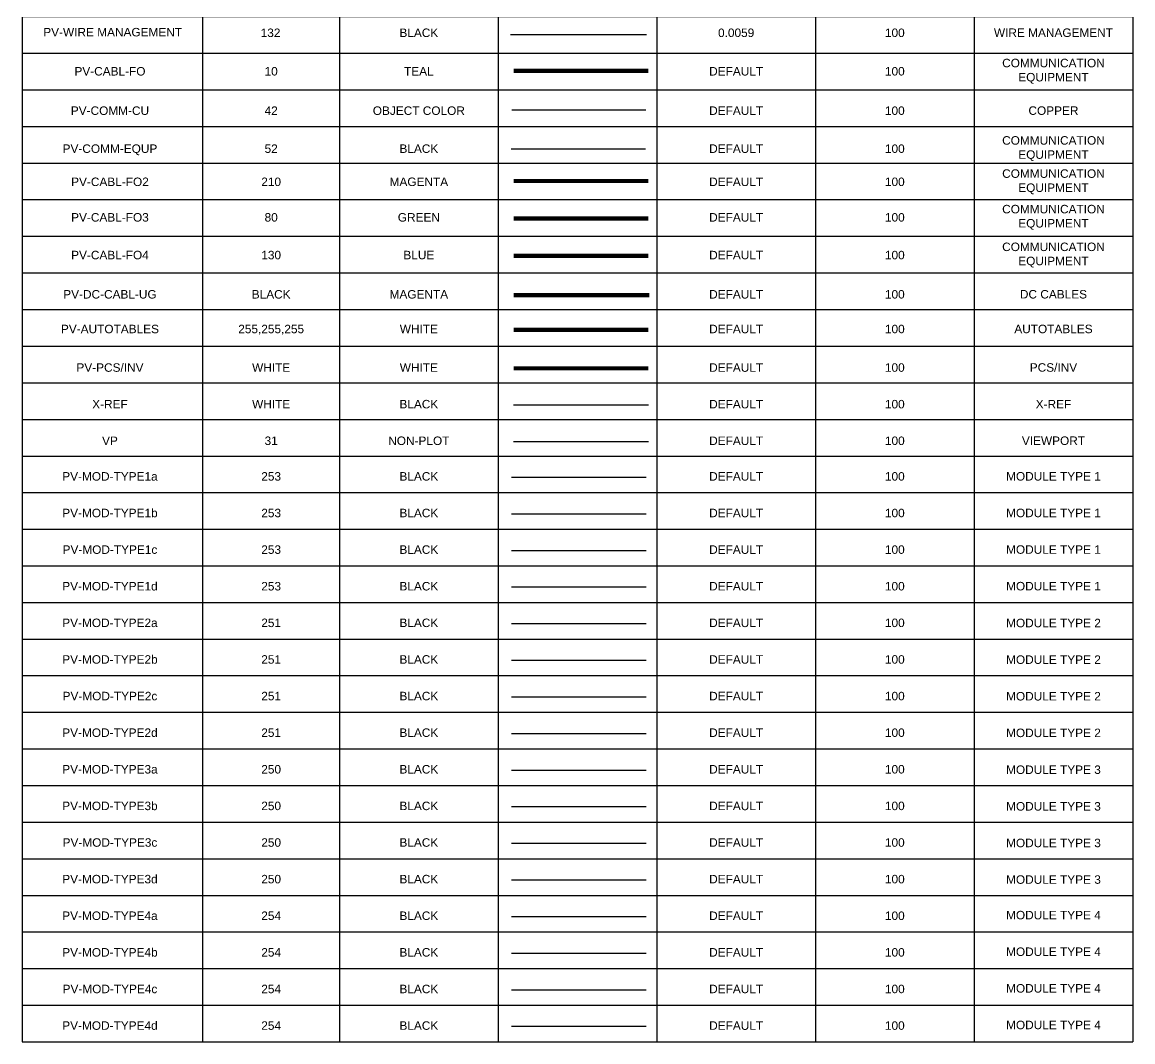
# Model space of a CAD drawing. Extents: x -1522 to 1718, y -48 to 1309.
# Drawn here: x -17.9 to -4.79, y -48.42 to -36.39 of the extents above; entities that cross this region are included whole.
import ezdxf
from ezdxf.enums import TextEntityAlignment as Align
from ezdxf.lldxf.tags import DXFTag

# ---------------------------------------------------------------- set-up
doc = ezdxf.new("R2010")
doc.units = 0
doc.header["$MEASUREMENT"] = 0
doc.linetypes.add('DASHED2', pattern=[0.375, 0.25, -0.125])
doc.linetypes.add('PHANTOM2', pattern=[1.25, 0.625, -0.125, 0.125, -0.125, 0.125, -0.125])
for name, color, linetype in [('PV-AUTOTABLES', 7, 'Continuous'), ('PV-CABL-FO', 130, 'FIBER'), ('PV-CABL-FO2', 210, 'FO ROUTING #2'), ('PV-CABL-FO3', 80, 'FO ROUTING #3'), ('PV-CABL-FO4', 170, 'FO ROUTING #4'), ('PV-COMM-CU', 42, 'DASHED2'), ('PV-COMM-EQUIP', 52, 'COMMUNICATION'), ('PV-DC-CABL-UG', 6, 'DC ROUTING'), ('PV-INV-PCS', 7, 'Continuous'), ('PV-MOD-TYP1a', 253, 'Continuous'), ('PV-MOD-TYP1b', 253, 'Continuous'), ('PV-MOD-TYP1c', 253, 'Continuous'), ('PV-MOD-TYP1d', 253, 'Continuous'), ('PV-MOD-TYP2a', 251, 'Continuous'), ('PV-MOD-TYP2b', 251, 'Continuous'), ('PV-MOD-TYP2c', 251, 'Continuous'), ('PV-MOD-TYP2d', 251, 'Continuous'), ('PV-MOD-TYP3a', 250, 'Continuous'), ('PV-MOD-TYP3b', 250, 'Continuous'), ('PV-MOD-TYP3c', 250, 'Continuous'), ('PV-MOD-TYP3d', 250, 'Continuous'), ('PV-MOD-TYP4a', 254, 'Continuous'), ('PV-MOD-TYP4b', 254, 'Continuous'), ('PV-MOD-TYP4c', 254, 'Continuous'), ('PV-MOD-TYP4d', 254, 'Continuous'), ('PV-WIRE MANAGEMENT', 132, 'Continuous'), ('X-REF', 7, 'Continuous')]:
    doc.layers.add(name, color=color, linetype=linetype)
doc.layers.add('VP', color=31, linetype='Continuous', plot=False)
doc.styles.add('NEI-A', font='arial.ttf')
doc.styles.get("Standard").update_dxf_attribs({"font": 'arial.ttf'})
tags = doc.linetypes.add('COMMS', pattern='A,0,-2.4e-05,0.176985,-0.034911,["COMMS",NEI-A,S=0.1,R=0.359014,X=0,Y=-0.049632],-0.572284,0.176985,-4e-06', length=0.961193).pattern_tags.tags
tags[10] = DXFTag(74, 10)
doc.linetypes.add('COMMUNICATION', pattern='A,0.45,-0.25,["COM",Standard,S=0.1,R=0,X=-0.15,Y=-0.05],-0.3', length=1)
tags = doc.linetypes.add('DC ROUTING', pattern='A,1,-0.25,0,0.1,-0.25,["DC",NEI-A,S=0.5,R=0,X=0,Y=-0.2],-1.99', length=3.59).pattern_tags.tags
tags[12] = DXFTag(74, 10)
tags = doc.linetypes.add('FIBER', pattern='A,0.376989,-0.053001,["FO",NEI-A,S=0.1,R=0,X=0,Y=-0.05],-0.246999,0.376989', length=1.053978).pattern_tags.tags
tags[6] = DXFTag(74, 10)
tags = doc.linetypes.add('FO ROUTING #2', pattern='A,1,-0.25,0,0.1,-0.25,["FO2",NEI-A,S=0.5,R=0,X=0,Y=-0.2],-1.99', length=3.59).pattern_tags.tags
tags[12] = DXFTag(74, 10)
tags = doc.linetypes.add('FO ROUTING #3', pattern='A,1,-0.25,0,0.1,-0.25,["FO3",NEI-A,S=0.5,R=0,X=0,Y=-0.2],-1.99', length=3.59).pattern_tags.tags
tags[12] = DXFTag(74, 10)
tags = doc.linetypes.add('FO ROUTING #4', pattern='A,1,-0.25,0,0.1,-0.25,["FO4",NEI-A,S=0.5,R=0,X=0,Y=-0.2],-1.99', length=3.59).pattern_tags.tags
tags[12] = DXFTag(74, 10)

# ---------------------------------------------------------------- blocks, each defined once
blk = doc.blocks.new('*T85')
at = {"color": 0, "linetype": 'ByBlock', "lineweight": -2, "transparency": 16777216}
for p, q in [((0, 0), (13.101, 0)), ((0, 0), (0, -43.152)), ((13.101, 0), (13.101, -43.152)), ((0, -0.525), (13.101, -0.525)), ((2.127, -0.525), (2.127, -43.152)), ((3.743, -0.525), (3.743, -43.152)), ((5.615, -0.525), (5.615, -43.152)), ((7.486, -0.525), (7.486, -43.152)), ((9.358, -0.525), (9.358, -43.152)), ((11.23, -0.525), (11.23, -43.152)), ((0, -1.256), (13.101, -1.256)), ((0, -1.688), (13.101, -1.688)), ((0, -2.12), (13.101, -2.12)), ((0, -2.552), (13.101, -2.552)), ((0, -2.984), (13.101, -2.984)), ((0, -3.416), (13.101, -3.416)), ((0, -3.848), (13.101, -3.848)), ((0, -4.28), (13.101, -4.28)), ((0, -4.712), (13.101, -4.712)), ((0, -5.144), (13.101, -5.144)), ((0, -5.575), (13.101, -5.575)), ((0, -6.007), (13.101, -6.007)), ((0, -6.439), (13.101, -6.439)), ((0, -6.871), (13.101, -6.871)), ((0, -7.303), (13.101, -7.303)), ((0, -7.735), (13.101, -7.735)), ((0, -8.167), (13.101, -8.167)), ((0, -8.599), (13.101, -8.599)), ((0, -9.031), (13.101, -9.031)), ((0, -9.463), (13.101, -9.463)), ((0, -9.895), (13.101, -9.895)), ((0, -10.327), (13.101, -10.327)), ((0, -10.758), (13.101, -10.758)), ((0, -11.19), (13.101, -11.19)), ((0, -11.622), (13.101, -11.622)), ((0, -12.054), (13.101, -12.054)), ((0, -12.486), (13.101, -12.486)), ((0, -12.918), (13.101, -12.918)), ((0, -13.35), (13.101, -13.35)), ((0, -13.782), (13.101, -13.782)), ((0, -14.214), (13.101, -14.214)), ((0, -14.646), (13.101, -14.646)), ((0, -15.078), (13.101, -15.078)), ((0, -15.51), (13.101, -15.51)), ((0, -15.941), (13.101, -15.941)), ((0, -16.373), (13.101, -16.373)), ((0, -16.805), (13.101, -16.805)), ((0, -17.237), (13.101, -17.237)), ((0, -17.669), (13.101, -17.669)), ((0, -18.101), (13.101, -18.101)), ((0, -18.533), (13.101, -18.533)), ((0, -18.965), (13.101, -18.965)), ((0, -19.397), (13.101, -19.397)), ((0, -19.829), (13.101, -19.829)), ((0, -20.261), (13.101, -20.261)), ((0, -20.693), (13.101, -20.693)), ((0, -21.125), (13.101, -21.125)), ((0, -21.556), (13.101, -21.556)), ((0, -21.988), (13.101, -21.988)), ((0, -22.42), (13.101, -22.42)), ((0, -22.852), (13.101, -22.852)), ((0, -23.284), (13.101, -23.284)), ((0, -23.716), (13.101, -23.716)), ((0, -24.148), (13.101, -24.148)), ((0, -24.58), (13.101, -24.58)), ((0, -25.012), (13.101, -25.012)), ((0, -25.444), (13.101, -25.444)), ((0, -25.876), (13.101, -25.876)), ((0, -26.308), (13.101, -26.308)), ((0, -26.739), (13.101, -26.739)), ((0, -27.171), (13.101, -27.171)), ((0, -27.603), (13.101, -27.603)), ((0, -28.035), (13.101, -28.035)), ((0, -28.467), (13.101, -28.467)), ((0, -28.899), (13.101, -28.899)), ((0, -29.331), (13.101, -29.331)), ((0, -29.763), (13.101, -29.763)), ((0, -30.195), (13.101, -30.195)), ((0, -30.627), (13.101, -30.627)), ((0, -31.059), (13.101, -31.059)), ((0, -31.491), (13.101, -31.491)), ((0, -31.923), (13.101, -31.923)), ((0, -32.354), (13.101, -32.354)), ((0, -32.786), (13.101, -32.786)), ((0, -33.218), (13.101, -33.218)), ((0, -33.65), (13.101, -33.65)), ((0, -34.082), (13.101, -34.082)), ((0, -34.514), (13.101, -34.514)), ((0, -34.946), (13.101, -34.946)), ((0, -35.378), (13.101, -35.378)), ((0, -35.81), (13.101, -35.81)), ((0, -36.242), (13.101, -36.242)), ((0, -36.674), (13.101, -36.674)), ((0, -37.106), (13.101, -37.106)), ((0, -37.537), (13.101, -37.537)), ((0, -37.969), (13.101, -37.969)), ((0, -38.401), (13.101, -38.401)), ((0, -38.833), (13.101, -38.833)), ((0, -39.265), (13.101, -39.265)), ((0, -39.697), (13.101, -39.697)), ((0, -40.129), (13.101, -40.129)), ((0, -40.561), (13.101, -40.561)), ((0, -40.993), (13.101, -40.993)), ((0, -41.425), (13.101, -41.425)), ((0, -41.857), (13.101, -41.857)), ((0, -42.289), (13.101, -42.289)), ((0, -42.72), (13.101, -42.72)), ((0, -43.152), (13.101, -43.152))]:
    blk.add_line(p, q, dxfattribs=at)
at = {"color": 0, "transparency": 16777216, "attachment_point": 5, "style": 'NEI-A'}
for s, insert, char_height, width in [('PV ELECTRICAL', (6.551, -0.263), 0.2, 12.98132), ('LINE WEIGHT (IN.)', (8.422, -0.891), 0.15, 1.75162), ('LAYER NAME', (1.063, -0.891), 0.15, 2.00687), ('LAYER COLOR', (2.935, -0.891), 0.15, 1.49637), ('PLOT COLOR', (4.679, -0.891), 0.15, 1.75162), ('LINE TYPE', (6.551, -0.891), 0.15, 1.75162), ('SCREENING', (10.294, -0.891), 0.15, 1.75162), ('NOTES', (12.166, -0.891), 0.15, 1.75162)]:
    blk.add_mtext(s, dxfattribs=dict(at, insert=insert, char_height=char_height, width=width))

msp = doc.modelspace()

# ---------------------------------------------------------------- linework, layer by layer
at = {"layer": 'PV-AUTOTABLES', "const_width": 0.05}
msp.add_lwpolyline([(-12.09788, -40.01946), (-10.50848, -40.01946)], dxfattribs=at)
at = {"layer": 'PV-CABL-FO', "const_width": 0.05}
msp.add_lwpolyline([(-12.09788, -36.96369), (-10.50848, -36.96369)], dxfattribs=at)
at = {"layer": 'PV-CABL-FO2', "ltscale": 0.2, "const_width": 0.05}
msp.add_lwpolyline([(-12.09788, -38.26432), (-10.50848, -38.26432)], dxfattribs=at)
at = {"layer": 'PV-CABL-FO3', "ltscale": 0.2, "const_width": 0.05}
msp.add_lwpolyline([(-12.09788, -38.70581), (-10.50848, -38.70581)], dxfattribs=at)
at = {"layer": 'PV-CABL-FO4', "ltscale": 0.2, "const_width": 0.05}
msp.add_lwpolyline([(-12.09788, -39.14731), (-10.50848, -39.14731)], dxfattribs=at)
at = {"layer": 'PV-COMM-CU', "linetype": 'Continuous'}
msp.add_line((-12.12058, -37.4254), (-10.53837, -37.4254), dxfattribs=at)
at = {"layer": 'PV-COMM-EQUIP', "linetype": 'COMMS'}
msp.add_lwpolyline([(-12.12891, -37.88602), (-10.54144, -37.88515)], dxfattribs=at)
at = {"layer": 'PV-DC-CABL-UG', "ltscale": 0.2, "const_width": 0.05}
msp.add_lwpolyline([(-12.09788, -39.61036), (-10.49614, -39.61036)], dxfattribs=at)
at = {"layer": 'PV-INV-PCS', "const_width": 0.05}
msp.add_lwpolyline([(-12.09788, -40.4742), (-10.50848, -40.4742)], dxfattribs=at)
at = {"layer": 'PV-MOD-TYP1a'}
msp.add_lwpolyline([(-10.53397, -41.76151), (-12.12491, -41.76151)], dxfattribs=at)
at = {"layer": 'PV-MOD-TYP1b'}
msp.add_lwpolyline([(-10.53397, -42.19343), (-12.12491, -42.19343)], dxfattribs=at)
at = {"layer": 'PV-MOD-TYP1c'}
msp.add_lwpolyline([(-10.53397, -42.62535), (-12.12491, -42.62535)], dxfattribs=at)
at = {"layer": 'PV-MOD-TYP1d'}
msp.add_lwpolyline([(-10.53397, -43.05727), (-12.12491, -43.05727)], dxfattribs=at)
at = {"layer": 'PV-MOD-TYP2a'}
msp.add_lwpolyline([(-10.53397, -43.48919), (-12.12491, -43.48919)], dxfattribs=at)
at = {"layer": 'PV-MOD-TYP2b'}
msp.add_lwpolyline([(-10.53397, -43.92111), (-12.12491, -43.92111)], dxfattribs=at)
at = {"layer": 'PV-MOD-TYP2c'}
msp.add_lwpolyline([(-10.53397, -44.35303), (-12.12491, -44.35303)], dxfattribs=at)
at = {"layer": 'PV-MOD-TYP2d'}
msp.add_lwpolyline([(-10.53397, -44.78495), (-12.12491, -44.78495)], dxfattribs=at)
at = {"layer": 'PV-MOD-TYP3a'}
msp.add_lwpolyline([(-10.53397, -45.21687), (-12.12491, -45.21687)], dxfattribs=at)
at = {"layer": 'PV-MOD-TYP3b'}
msp.add_lwpolyline([(-10.53397, -45.64878), (-12.12491, -45.64878)], dxfattribs=at)
at = {"layer": 'PV-MOD-TYP3c'}
msp.add_lwpolyline([(-10.53397, -46.0807), (-12.12491, -46.0807)], dxfattribs=at)
at = {"layer": 'PV-MOD-TYP3d'}
msp.add_lwpolyline([(-10.53397, -46.51262), (-12.12491, -46.51262)], dxfattribs=at)
at = {"layer": 'PV-MOD-TYP4a'}
msp.add_lwpolyline([(-10.53397, -46.94454), (-12.12491, -46.94454)], dxfattribs=at)
at = {"layer": 'PV-MOD-TYP4b'}
msp.add_lwpolyline([(-10.53397, -47.37646), (-12.12491, -47.37646)], dxfattribs=at)
at = {"layer": 'PV-MOD-TYP4c'}
msp.add_lwpolyline([(-10.53397, -47.80838), (-12.12491, -47.80838)], dxfattribs=at)
at = {"layer": 'PV-MOD-TYP4d'}
msp.add_lwpolyline([(-10.53397, -48.2403), (-12.12491, -48.2403)], dxfattribs=at)
at = {"layer": 'PV-WIRE MANAGEMENT'}
msp.add_line((-12.13449, -36.53768), (-10.53231, -36.53768), dxfattribs=at)
at = {"layer": 'VP'}
msp.add_lwpolyline([(-12.09788, -41.33804), (-10.50848, -41.33804)], dxfattribs=at)
at = {"layer": 'X-REF'}
msp.add_lwpolyline([(-12.09788, -40.90612), (-10.50848, -40.90612)], dxfattribs=at)

# ---------------------------------------------------------------- block references
msp.add_blockref('*T85', (-17.8951, -5.26656))

# ---------------------------------------------------------------- texts
at = {"layer": 'PV-AUTOTABLES', "style": 'NEI-A'}
for s, p in [('PV-AUTOTABLES', (-16.85991, -40.0102)), ('255,255,255', (-14.95819, -40.0102)), ('100', (-7.6012, -40.0102)), ('WHITE', (-13.21606, -40.0102)), ('DEFAULT', (-9.47282, -40.0102))]:
    msp.add_text(s, height=0.1, dxfattribs=at).set_placement(p, align=Align.MIDDLE_CENTER)
at = {"layer": 'PV-AUTOTABLES', "insert": (-5.72959, -40.0102), "char_height": 0.1, "width": 0.7855839, "attachment_point": 5, "style": 'NEI-A'}
msp.add_mtext('AUTOTABLES', dxfattribs=at)
at = {"layer": 'PV-CABL-FO', "ltscale": 0.2, "style": 'NEI-A'}
for s, p in [('PV-CABL-FO', (-16.85991, -36.96998)), ('10', (-14.95819, -36.96998)), ('TEAL', (-13.21606, -36.96998)), ('DEFAULT', (-9.47282, -36.96998)), ('100', (-7.6012, -36.96998))]:
    msp.add_text(s, height=0.1, dxfattribs=at).set_placement(p, align=Align.MIDDLE_CENTER)
at = {"layer": 'PV-CABL-FO', "ltscale": 0.2, "insert": (-5.72959, -36.96998), "char_height": 0.1, "attachment_point": 5, "style": 'NEI-A'}
msp.add_mtext('COMMUNICATION \\PEQUIPMENT', dxfattribs=at)
at = {"layer": 'PV-CABL-FO2', "ltscale": 0.2, "style": 'NEI-A'}
for s, p in [('PV-CABL-FO2', (-16.85991, -38.27389)), ('210', (-14.95819, -38.27389)), ('MAGENTA', (-13.21606, -38.27389)), ('DEFAULT', (-9.47282, -38.27389)), ('100', (-7.6012, -38.27389))]:
    msp.add_text(s, height=0.1, dxfattribs=at).set_placement(p, align=Align.MIDDLE_CENTER)
at = {"layer": 'PV-CABL-FO2', "ltscale": 0.2, "insert": (-5.72959, -38.27389), "char_height": 0.1, "attachment_point": 5, "style": 'NEI-A'}
msp.add_mtext('COMMUNICATION \\PEQUIPMENT', dxfattribs=at)
at = {"layer": 'PV-CABL-FO3', "ltscale": 0.2, "style": 'NEI-A'}
for s, p in [('PV-CABL-FO3', (-16.85991, -38.69326)), ('80', (-14.95819, -38.69326)), ('GREEN', (-13.21606, -38.69326)), ('DEFAULT', (-9.47282, -38.69326)), ('100', (-7.6012, -38.69326))]:
    msp.add_text(s, height=0.1, dxfattribs=at).set_placement(p, align=Align.MIDDLE_CENTER)
at = {"layer": 'PV-CABL-FO3', "ltscale": 0.2, "insert": (-5.72959, -38.69326), "char_height": 0.1, "attachment_point": 5, "style": 'NEI-A'}
msp.add_mtext('COMMUNICATION \\PEQUIPMENT', dxfattribs=at)
at = {"layer": 'PV-CABL-FO4', "ltscale": 0.2, "style": 'NEI-A'}
for s, p in [('PV-CABL-FO4', (-16.85991, -39.13805)), ('130', (-14.95819, -39.13805)), ('BLUE', (-13.21606, -39.13805)), ('DEFAULT', (-9.47282, -39.13805)), ('100', (-7.6012, -39.13805))]:
    msp.add_text(s, height=0.1, dxfattribs=at).set_placement(p, align=Align.MIDDLE_CENTER)
at = {"layer": 'PV-CABL-FO4', "ltscale": 0.2, "insert": (-5.72959, -39.13805), "char_height": 0.1, "attachment_point": 5, "style": 'NEI-A'}
msp.add_mtext('COMMUNICATION \\PEQUIPMENT', dxfattribs=at)
at = {"layer": 'PV-COMM-CU', "style": 'NEI-A'}
for s, p in [('PV-COMM-CU', (-16.85991, -37.43466)), ('42', (-14.95819, -37.43466)), ('OBJECT COLOR', (-13.21606, -37.43466)), ('DEFAULT', (-9.47282, -37.43466)), ('100', (-7.6012, -37.43466))]:
    msp.add_text(s, height=0.1, dxfattribs=at).set_placement(p, align=Align.MIDDLE_CENTER)
at = {"layer": 'PV-COMM-CU', "insert": (-5.72959, -37.43466), "char_height": 0.1, "attachment_point": 5, "style": 'NEI-A'}
msp.add_mtext('COPPER', dxfattribs=at)
at = {"layer": 'PV-COMM-EQUIP', "style": 'NEI-A'}
for s, p in [('PV-COMM-EQUP', (-16.85991, -37.88282)), ('52', (-14.95819, -37.88282)), ('BLACK', (-13.21606, -37.88282)), ('DEFAULT', (-9.47282, -37.88282)), ('100', (-7.6012, -37.88282))]:
    msp.add_text(s, height=0.1, dxfattribs=at).set_placement(p, align=Align.MIDDLE_CENTER)
at = {"layer": 'PV-COMM-EQUIP', "insert": (-5.72959, -37.88282), "char_height": 0.1, "attachment_point": 5, "style": 'NEI-A'}
msp.add_mtext('COMMUNICATION \\PEQUIPMENT', dxfattribs=at)
at = {"layer": 'PV-DC-CABL-UG', "style": 'NEI-A'}
for s, p in [('PV-DC-CABL-UG', (-16.85991, -39.6011)), ('BLACK', (-14.95819, -39.6011)), ('MAGENTA', (-13.21606, -39.6011)), ('DEFAULT', (-9.47282, -39.6011)), ('100', (-7.6012, -39.6011))]:
    msp.add_text(s, height=0.1, dxfattribs=at).set_placement(p, align=Align.MIDDLE_CENTER)
at = {"layer": 'PV-DC-CABL-UG', "insert": (-5.72959, -39.6011), "char_height": 0.1, "attachment_point": 5, "style": 'NEI-A'}
msp.add_mtext('DC CABLES', dxfattribs=at)
at = {"layer": 'PV-INV-PCS', "style": 'NEI-A'}
for s, p in [('PV-PCS/INV', (-16.85991, -40.46494)), ('WHITE', (-14.95819, -40.46494)), ('WHITE', (-13.21606, -40.46494)), ('DEFAULT', (-9.47282, -40.46494)), ('100', (-7.6012, -40.46494))]:
    msp.add_text(s, height=0.1, dxfattribs=at).set_placement(p, align=Align.MIDDLE_CENTER)
at = {"layer": 'PV-INV-PCS', "insert": (-5.72959, -40.46494), "char_height": 0.1, "attachment_point": 5, "style": 'NEI-A'}
msp.add_mtext('PCS/INV', dxfattribs=at)
at = {"layer": 'PV-MOD-TYP1a', "style": 'NEI-A'}
for s, p in [('PV-MOD-TYPE1a', (-16.85991, -41.7489)), ('253', (-14.95819, -41.7489)), ('BLACK', (-13.21606, -41.7489)), ('DEFAULT', (-9.47282, -41.7489)), ('100', (-7.6012, -41.7489))]:
    msp.add_text(s, height=0.1, dxfattribs=at).set_placement(p, align=Align.MIDDLE_CENTER)
at = {"layer": 'PV-MOD-TYP1a', "insert": (-5.72959, -41.7489), "char_height": 0.1, "attachment_point": 5, "style": 'NEI-A'}
msp.add_mtext('MODULE TYPE 1', dxfattribs=at)
at = {"layer": 'PV-MOD-TYP1b', "style": 'NEI-A'}
for s, p in [('PV-MOD-TYPE1b', (-16.85991, -42.18082)), ('253', (-14.95819, -42.18082)), ('BLACK', (-13.21606, -42.18082)), ('DEFAULT', (-9.47282, -42.18082)), ('100', (-7.6012, -42.18082))]:
    msp.add_text(s, height=0.1, dxfattribs=at).set_placement(p, align=Align.MIDDLE_CENTER)
at = {"layer": 'PV-MOD-TYP1b', "insert": (-5.72959, -42.18082), "char_height": 0.1, "attachment_point": 5, "style": 'NEI-A'}
msp.add_mtext('MODULE TYPE 1', dxfattribs=at)
at = {"layer": 'PV-MOD-TYP1c', "style": 'NEI-A'}
for s, p in [('PV-MOD-TYPE1c', (-16.85991, -42.61274)), ('253', (-14.95819, -42.61274)), ('BLACK', (-13.21606, -42.61274)), ('DEFAULT', (-9.47282, -42.61274)), ('100', (-7.6012, -42.61274))]:
    msp.add_text(s, height=0.1, dxfattribs=at).set_placement(p, align=Align.MIDDLE_CENTER)
at = {"layer": 'PV-MOD-TYP1c', "insert": (-5.72959, -42.61274), "char_height": 0.1, "attachment_point": 5, "style": 'NEI-A'}
msp.add_mtext('MODULE TYPE 1', dxfattribs=at)
at = {"layer": 'PV-MOD-TYP1d', "style": 'NEI-A'}
for s, p in [('PV-MOD-TYPE1d', (-16.85991, -43.04466)), ('253', (-14.95819, -43.04466)), ('BLACK', (-13.21606, -43.04466)), ('DEFAULT', (-9.47282, -43.04466)), ('100', (-7.6012, -43.04466))]:
    msp.add_text(s, height=0.1, dxfattribs=at).set_placement(p, align=Align.MIDDLE_CENTER)
at = {"layer": 'PV-MOD-TYP1d', "insert": (-5.72959, -43.04466), "char_height": 0.1, "attachment_point": 5, "style": 'NEI-A'}
msp.add_mtext('MODULE TYPE 1', dxfattribs=at)
at = {"layer": 'PV-MOD-TYP2a', "style": 'NEI-A'}
for s, p in [('PV-MOD-TYPE2a', (-16.85991, -43.47658)), ('251', (-14.95819, -43.47658)), ('BLACK', (-13.21606, -43.47658)), ('DEFAULT', (-9.47282, -43.47658)), ('100', (-7.6012, -43.47658))]:
    msp.add_text(s, height=0.1, dxfattribs=at).set_placement(p, align=Align.MIDDLE_CENTER)
at = {"layer": 'PV-MOD-TYP2a', "insert": (-5.72959, -43.4795), "char_height": 0.1, "attachment_point": 5, "style": 'NEI-A'}
msp.add_mtext('MODULE TYPE 2', dxfattribs=at)
at = {"layer": 'PV-MOD-TYP2b', "style": 'NEI-A'}
for s, p in [('PV-MOD-TYPE2b', (-16.85991, -43.9085)), ('251', (-14.95819, -43.9085)), ('BLACK', (-13.21606, -43.9085)), ('DEFAULT', (-9.47282, -43.9085)), ('100', (-7.6012, -43.9085))]:
    msp.add_text(s, height=0.1, dxfattribs=at).set_placement(p, align=Align.MIDDLE_CENTER)
at = {"layer": 'PV-MOD-TYP2b', "insert": (-5.72959, -43.91142), "char_height": 0.1, "attachment_point": 5, "style": 'NEI-A'}
msp.add_mtext('MODULE TYPE 2', dxfattribs=at)
at = {"layer": 'PV-MOD-TYP2c', "style": 'NEI-A'}
for s, p in [('PV-MOD-TYPE2c', (-16.85991, -44.34042)), ('251', (-14.95819, -44.34042)), ('BLACK', (-13.21606, -44.34042)), ('DEFAULT', (-9.47282, -44.34042)), ('100', (-7.6012, -44.34042))]:
    msp.add_text(s, height=0.1, dxfattribs=at).set_placement(p, align=Align.MIDDLE_CENTER)
at = {"layer": 'PV-MOD-TYP2c', "insert": (-5.72959, -44.34334), "char_height": 0.1, "attachment_point": 5, "style": 'NEI-A'}
msp.add_mtext('MODULE TYPE 2', dxfattribs=at)
at = {"layer": 'PV-MOD-TYP2d', "style": 'NEI-A'}
for s, p in [('PV-MOD-TYPE2d', (-16.85991, -44.77234)), ('251', (-14.95819, -44.77234)), ('BLACK', (-13.21606, -44.77234)), ('DEFAULT', (-9.47282, -44.77234)), ('100', (-7.6012, -44.77234))]:
    msp.add_text(s, height=0.1, dxfattribs=at).set_placement(p, align=Align.MIDDLE_CENTER)
at = {"layer": 'PV-MOD-TYP2d', "insert": (-5.72959, -44.77526), "char_height": 0.1, "attachment_point": 5, "style": 'NEI-A'}
msp.add_mtext('MODULE TYPE 2', dxfattribs=at)
at = {"layer": 'PV-MOD-TYP3a', "style": 'NEI-A'}
for s, p in [('PV-MOD-TYPE3a', (-16.85991, -45.20426)), ('250', (-14.95819, -45.20426)), ('BLACK', (-13.21606, -45.20426)), ('DEFAULT', (-9.47282, -45.20426)), ('100', (-7.6012, -45.20426))]:
    msp.add_text(s, height=0.1, dxfattribs=at).set_placement(p, align=Align.MIDDLE_CENTER)
at = {"layer": 'PV-MOD-TYP3a', "insert": (-5.72959, -45.2101), "char_height": 0.1, "width": 1.2456489, "attachment_point": 5, "style": 'NEI-A'}
msp.add_mtext('MODULE TYPE 3', dxfattribs=at)
at = {"layer": 'PV-MOD-TYP3b', "style": 'NEI-A'}
for s, p in [('PV-MOD-TYPE3b', (-16.85991, -45.63618)), ('250', (-14.95819, -45.63618)), ('BLACK', (-13.21606, -45.63618)), ('DEFAULT', (-9.47282, -45.63618)), ('100', (-7.6012, -45.63618))]:
    msp.add_text(s, height=0.1, dxfattribs=at).set_placement(p, align=Align.MIDDLE_CENTER)
at = {"layer": 'PV-MOD-TYP3b', "insert": (-5.72959, -45.64202), "char_height": 0.1, "width": 1.2456489, "attachment_point": 5, "style": 'NEI-A'}
msp.add_mtext('MODULE TYPE 3', dxfattribs=at)
at = {"layer": 'PV-MOD-TYP3c', "style": 'NEI-A'}
for s, p in [('PV-MOD-TYPE3c', (-16.85991, -46.0681)), ('250', (-14.95819, -46.0681)), ('BLACK', (-13.21606, -46.0681)), ('DEFAULT', (-9.47282, -46.0681)), ('100', (-7.6012, -46.0681))]:
    msp.add_text(s, height=0.1, dxfattribs=at).set_placement(p, align=Align.MIDDLE_CENTER)
at = {"layer": 'PV-MOD-TYP3c', "insert": (-5.72959, -46.07394), "char_height": 0.1, "width": 1.2456489, "attachment_point": 5, "style": 'NEI-A'}
msp.add_mtext('MODULE TYPE 3', dxfattribs=at)
at = {"layer": 'PV-MOD-TYP3d', "style": 'NEI-A'}
for s, p in [('PV-MOD-TYPE3d', (-16.85991, -46.50002)), ('250', (-14.95819, -46.50002)), ('BLACK', (-13.21606, -46.50002)), ('DEFAULT', (-9.47282, -46.50002)), ('100', (-7.6012, -46.50002))]:
    msp.add_text(s, height=0.1, dxfattribs=at).set_placement(p, align=Align.MIDDLE_CENTER)
at = {"layer": 'PV-MOD-TYP3d', "insert": (-5.72959, -46.50586), "char_height": 0.1, "width": 1.2456489, "attachment_point": 5, "style": 'NEI-A'}
msp.add_mtext('MODULE TYPE 3', dxfattribs=at)
at = {"layer": 'PV-MOD-TYP4a', "style": 'NEI-A'}
for s, p in [('PV-MOD-TYPE4a', (-16.85991, -46.93194)), ('254', (-14.95819, -46.93194)), ('BLACK', (-13.21606, -46.93194)), ('DEFAULT', (-9.47282, -46.93194)), ('100', (-7.6012, -46.93194))]:
    msp.add_text(s, height=0.1, dxfattribs=at).set_placement(p, align=Align.MIDDLE_CENTER)
at = {"layer": 'PV-MOD-TYP4a', "insert": (-5.72959, -46.92535), "char_height": 0.1, "attachment_point": 5, "style": 'NEI-A'}
msp.add_mtext('MODULE TYPE 4', dxfattribs=at)
at = {"layer": 'PV-MOD-TYP4b', "style": 'NEI-A'}
for s, p in [('PV-MOD-TYPE4b', (-16.85991, -47.36386)), ('254', (-14.95819, -47.36386)), ('BLACK', (-13.21606, -47.36386)), ('DEFAULT', (-9.47282, -47.36386)), ('100', (-7.6012, -47.36386))]:
    msp.add_text(s, height=0.1, dxfattribs=at).set_placement(p, align=Align.MIDDLE_CENTER)
at = {"layer": 'PV-MOD-TYP4b', "insert": (-5.72959, -47.35727), "char_height": 0.1, "attachment_point": 5, "style": 'NEI-A'}
msp.add_mtext('MODULE TYPE 4', dxfattribs=at)
at = {"layer": 'PV-MOD-TYP4c', "style": 'NEI-A'}
for s, p in [('PV-MOD-TYPE4c', (-16.85991, -47.79577)), ('254', (-14.95819, -47.79577)), ('BLACK', (-13.21606, -47.79577)), ('DEFAULT', (-9.47282, -47.79577)), ('100', (-7.6012, -47.79577))]:
    msp.add_text(s, height=0.1, dxfattribs=at).set_placement(p, align=Align.MIDDLE_CENTER)
at = {"layer": 'PV-MOD-TYP4c', "insert": (-5.72959, -47.78919), "char_height": 0.1, "attachment_point": 5, "style": 'NEI-A'}
msp.add_mtext('MODULE TYPE 4', dxfattribs=at)
at = {"layer": 'PV-MOD-TYP4d', "style": 'NEI-A'}
for s, p in [('PV-MOD-TYPE4d', (-16.85991, -48.22769)), ('254', (-14.95819, -48.22769)), ('BLACK', (-13.21606, -48.22769)), ('DEFAULT', (-9.47282, -48.22769)), ('100', (-7.6012, -48.22769))]:
    msp.add_text(s, height=0.1, dxfattribs=at).set_placement(p, align=Align.MIDDLE_CENTER)
at = {"layer": 'PV-MOD-TYP4d', "insert": (-5.72959, -48.22111), "char_height": 0.1, "attachment_point": 5, "style": 'NEI-A'}
msp.add_mtext('MODULE TYPE 4', dxfattribs=at)
at = {"layer": 'PV-WIRE MANAGEMENT', "style": 'NEI-A'}
for s, p in [('PV-WIRE MANAGEMENT', (-16.82803, -36.50855)), ('132', (-14.96539, -36.51581)), ('BLACK', (-13.21606, -36.51581)), ('0.0059', (-9.47282, -36.51581)), ('100', (-7.6012, -36.51581))]:
    msp.add_text(s, height=0.1, dxfattribs=at).set_placement(p, align=Align.MIDDLE_CENTER)
at = {"layer": 'PV-WIRE MANAGEMENT', "linetype": 'PHANTOM2', "insert": (-5.72959, -36.51581), "char_height": 0.1, "attachment_point": 5, "style": 'NEI-A'}
msp.add_mtext('WIRE MANAGEMENT', dxfattribs=at)
at = {"layer": 'VP', "style": 'NEI-A'}
for s, p in [('VP', (-16.85991, -41.32878)), ('31', (-14.95819, -41.32878)), ('NON-PLOT', (-13.21606, -41.32878)), ('DEFAULT', (-9.47282, -41.32878)), ('100', (-7.6012, -41.32878))]:
    msp.add_text(s, height=0.1, dxfattribs=at).set_placement(p, align=Align.MIDDLE_CENTER)
at = {"layer": 'VP', "insert": (-5.72959, -41.32878), "char_height": 0.1, "attachment_point": 5, "style": 'NEI-A'}
msp.add_mtext('VIEWPORT', dxfattribs=at)
at = {"layer": 'X-REF', "style": 'NEI-A'}
for s, p in [('X-REF', (-16.85991, -40.89686)), ('WHITE', (-14.95819, -40.89686)), ('BLACK', (-13.21606, -40.89686)), ('DEFAULT', (-9.47282, -40.89686)), ('100', (-7.6012, -40.89686))]:
    msp.add_text(s, height=0.1, dxfattribs=at).set_placement(p, align=Align.MIDDLE_CENTER)
at = {"layer": 'X-REF', "insert": (-5.72959, -40.89686), "char_height": 0.1, "attachment_point": 5, "style": 'NEI-A'}
msp.add_mtext('X-REF', dxfattribs=at)

doc.saveas('drawing.dxf')
